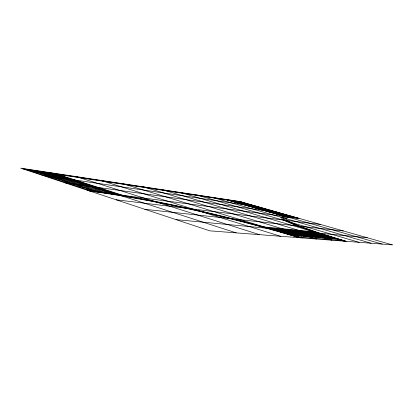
<?xml version="1.0" encoding="UTF-8"?>
<svg xmlns="http://www.w3.org/2000/svg" width="413" height="413" viewBox="0 0 413 413"><rect width="100%" height="100%" fill="white"/><g stroke="black" fill="none" stroke-linecap="round" stroke-linejoin="round"><path stroke-width="0.62" d="M295.538 217.346L285.047 216.433L280.799 217.336L283.979 220.274L295.501 225.338L315.697 232.421L343.859 241.14M299.539 237.139L341.603 240.438M293.984 235.534L337.132 239.055M297.288 217.842L287.066 216.964L282.993 217.878L286.214 220.779L297.603 225.761L317.437 232.705L345 241.228M272.286 229.251L319.781 233.686M175.979 219.618L367.24 237.728M263.881 226.913L313.844 231.77M266.958 227.718L315.594 232.385M144.844 209.298L343.379 230.944M116.141 199.784L320.674 224.491M90.7 189.872L109.651 192.391M282.322 215.328L290.737 216.443M86.549 188.509L105.527 191.054M278.796 214.316L287.257 215.452M82.455 187.156L101.453 189.737M275.295 213.314L283.803 214.471M78.408 185.824L97.427 188.431M271.826 212.323L280.375 213.495M70.453 183.207L89.518 185.865M264.965 210.356L273.602 211.564M64.944 182.814L278.419 212.478M74.407 184.508L93.452 187.141M268.383 211.337L276.973 212.525M66.55 181.921L85.625 184.606M261.579 209.391L270.252 210.609M62.688 180.651L81.784 183.362M258.218 208.426L266.932 209.665M55.099 178.153L74.221 180.915M251.574 206.526L260.366 207.796M58.873 179.392L77.98 182.133M254.883 207.471L263.633 208.725M42.023 175.22L258.724 206.882M51.372 176.924L70.504 179.707M248.29 205.586L257.118 206.872M44.046 174.513L63.194 177.342M241.796 203.728L250.696 205.044M47.686 175.711L66.829 178.519M245.028 204.652L253.897 205.953M36.881 172.154L56.044 175.024M235.405 201.895L244.372 203.242M40.443 173.326L59.601 176.175M238.59 202.809L247.526 204.136M24.114 169.284L242.978 202.406M33.36 170.992L52.528 173.883M232.245 200.992L241.249 202.349M87.458 190.279C159.702 200.46 230.97 217.016 300.86 237.836M22.374 168.71L241.435 201.967M85.346 189.577C158.804 199.975 231.265 216.794 302.337 237.95M241.889 202.241L294.758 217.279M240.794 202.076L293.973 217.207M239.695 201.911L293.184 217.14M230.676 200.542L286.679 216.572M226.396 199.474L382.128 244.078M228.358 200.191L285.027 216.438M227.191 200.016L284.691 216.505M211.988 197.28L371.086 243.231M196.588 194.936L359.129 242.312M180.094 192.422L346.135 241.316L319.161 232.984L299.693 226.179L288.45 221.291L285.187 218.42L289.085 217.501L299.043 218.343L89.585 190.982C160.611 200.955 230.671 217.238 299.373 237.723L122.687 183.677M316.833 233.412L335.506 238.926M314.386 233.185L333.146 238.729M311.903 232.953L330.751 238.533M309.389 232.715L328.32 238.337M306.833 232.478L325.852 238.136M162.376 189.722L331.959 240.227M304.242 232.235L323.343 237.929M301.609 231.992L320.803 237.723M298.94 231.739L318.222 237.511M296.229 231.486L315.599 237.299M293.478 231.234L312.935 237.083M290.68 230.97L310.235 236.861M143.296 186.815L316.441 239.034M287.846 230.707L307.489 236.634M284.965 230.439L304.696 236.406M282.038 230.165L301.862 236.174M279.064 229.886L298.981 235.942M276.044 229.602L296.054 235.704M100.364 180.28L280.52 236.272M76.1 176.583L259.576 234.667M57.67 174.363L122.986 195.401M55.394 174.018L119.878 194.828M49.637 172.551L236.174 232.865M50.784 173.321L114.762 194.048M31.615 170.419L93.622 190.837M26.633 169.666L88.129 190.001M392.35 244.863L209.856 230.846L20.65 168.137L239.901 201.529L392.35 244.863"/></g></svg>
